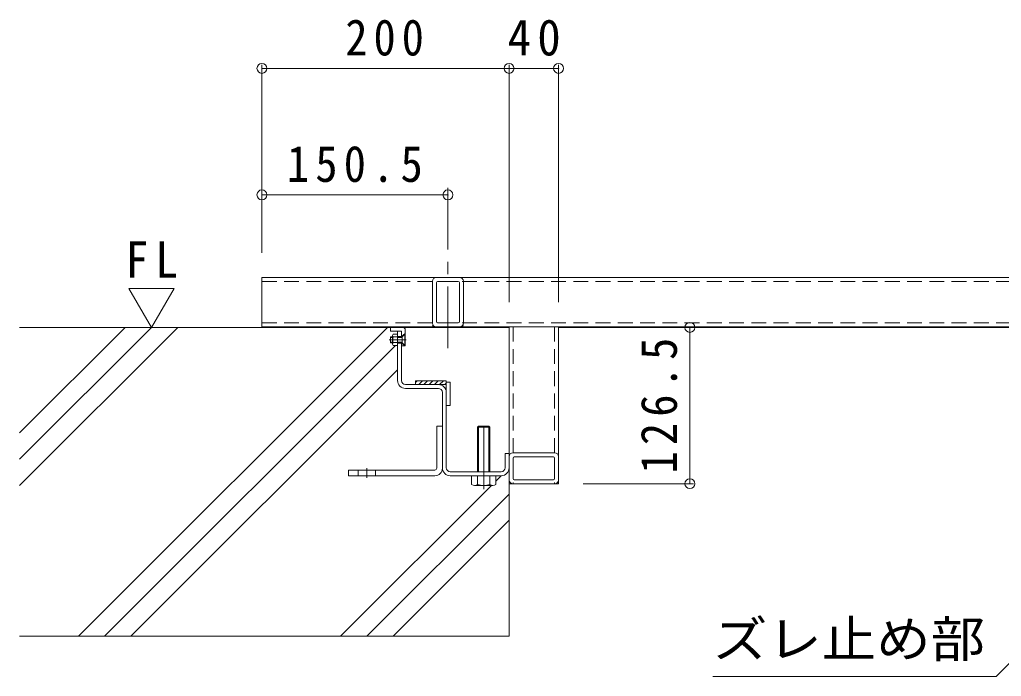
# Model space of a CAD drawing. Units: millimetres at full size, sheet at 1:10. Extents: x -1639 to 1827, y -1370 to 1367.
# Drawn here: x -1592 to -797, y -910 to -378 of the extents above; entities that cross this region are included whole.
import ezdxf
from ezdxf.enums import TextEntityAlignment as Align

# ---------------------------------------------------------------- set-up
doc = ezdxf.new("R2010")
doc.units = ezdxf.units.MM
doc.header["$LTSCALE"] = 10
doc.header["$PDMODE"] = 32
doc.header["$PDSIZE"] = 8
doc.linetypes.add('CHAIN1', pattern=[8, 5, -1, 1, -1])
doc.linetypes.add('DASHED1', pattern=[1.8, 1.2, -0.6])
for name, color, linetype, lineweight in [('B-5', 7, 'Continuous', 9), ('B-9', 134, 'Continuous', 5), ('B-A', 6, 'Continuous', 9), ('B-B', 7, 'Continuous', 9), ('B-C', 2, 'DASHED1', 9), ('B-D', 7, 'Continuous', 9), ('B-F', 7, 'Continuous', 9), ('C-1', 2, 'Continuous', 9), ('C-2', 4, 'Continuous', 9), ('C-5', 7, 'Continuous', 9), ('C-6', 6, 'Continuous', 9), ('C-7', 5, 'Continuous', 5), ('C-E', 3, 'DASHED1', 9)]:
    doc.layers.add(name, color=color, linetype=linetype, lineweight=lineweight)
doc.styles.add('ＭＳ ゴシック', font='')
doc.styles.get('ＭＳ ゴシック').set_extended_font_data('MS Gothic')

msp = doc.modelspace()

# ---------------------------------------------------------------- linework, layer by layer
at = {"layer": 'B-5'}
msp.add_line((-801.61, -909.54), (-1030.69, -909.54), dxfattribs=at)
msp.add_lwpolyline([(-801.61, -909.54), (-645.65, -753.58), (-660.87, -773.41)], dxfattribs=at)
at = {"layer": 'B-9'}
for p, q in [((-1395.65, -586.58), (-1395.65, -626.58)), ((-1395.65, -586.58), (-645.65, -586.58)), ((-1395.65, -626.58), (-1256.45, -626.58)), ((-1254.65, -626.58), (-1235.65, -626.58)), ((-1233.84, -626.58), (-645.65, -626.58))]:
    msp.add_line(p, q, dxfattribs=at)
at = {"layer": 'B-9', "linetype": 'DASHED1'}
for p, q in [((-1395.65, -589.78), (-395.65, -589.78)), ((-1395.65, -623.38), (-395.65, -623.38))]:
    msp.add_line(p, q, dxfattribs=at)
at = {"layer": 'B-A', "linetype": 'CHAIN1'}
msp.add_line((-1245.15, -643.98), (-1245.15, -507.92), dxfattribs=at)
at = {"layer": 'B-A'}
for p, q in [((-1235.65, -586.58), (-1254.65, -586.58)), ((-1257.65, -623.58), (-1257.65, -589.58)), ((-1254.45, -622.38), (-1254.45, -590.78)), ((-1236.85, -589.78), (-1253.45, -589.78)), ((-1235.85, -622.38), (-1235.85, -590.78)), ((-1232.65, -623.58), (-1232.65, -589.58)), ((-1235.65, -626.58), (-1254.65, -626.58)), ((-1253.45, -623.38), (-1236.85, -623.38))]:
    msp.add_line(p, q, dxfattribs=at)
for centre, radius, start, end in [((-1254.65, -589.58), 3, 90, 180), ((-1235.65, -589.58), 3, 0, 90), ((-1253.45, -590.78), 1, 90, 180), ((-1236.85, -590.78), 1, 0, 90), ((-1254.65, -623.58), 3, 180, 270), ((-1253.45, -622.38), 1, 180, 270), ((-1236.85, -622.38), 1, 270, 0), ((-1235.65, -623.58), 3, 270, 0)]:
    msp.add_arc(centre, radius, start, end, dxfattribs=at)
at = {"layer": 'B-B'}
for p, q in [((-1158.65, -728.58), (-1192.65, -728.58)), ((-1195.65, -731.58), (-1195.65, -750.58)), ((-1192.45, -732.78), (-1192.45, -749.38)), ((-1159.85, -731.78), (-1191.45, -731.78)), ((-1158.85, -749.38), (-1158.85, -732.78)), ((-1155.65, -731.58), (-1155.65, -750.58)), ((-1158.65, -753.58), (-1192.65, -753.58)), ((-1159.85, -750.38), (-1191.45, -750.38))]:
    msp.add_line(p, q, dxfattribs=at)
for centre, radius, start, end in [((-1192.65, -731.58), 3, 90, 180), ((-1158.65, -731.58), 3, 0, 90), ((-1191.45, -732.78), 1, 90, 180), ((-1159.85, -732.78), 1, 0, 90), ((-1192.65, -750.58), 3, 180, 270), ((-1191.45, -749.38), 1, 180, 270), ((-1159.85, -749.38), 1, 270, 0), ((-1158.65, -750.58), 3, 270, 0)]:
    msp.add_arc(centre, radius, start, end, dxfattribs=at)
at = {"layer": 'B-C', "linetype": 'Continuous'}
for p, q in [((-1195.65, -626.58), (-1195.65, -753.58)), ((-1195.65, -626.58), (-1155.65, -626.58)), ((-1155.65, -626.58), (-1155.65, -753.58)), ((-1155.65, -753.58), (-1195.65, -753.58))]:
    msp.add_line(p, q, dxfattribs=at)
at = {"layer": 'B-C'}
for p, q in [((-1192.45, -626.58), (-1192.45, -753.58)), ((-1158.85, -626.58), (-1158.85, -753.58))]:
    msp.add_line(p, q, dxfattribs=at)
at = {"layer": 'B-D'}
for p, q in [((-1395.65, -627.08), (-1395.65, -626.58)), ((-1195.65, -627.08), (-1395.65, -627.08)), ((-1257.17, -625.2), (-1257.59, -625.47)), ((-1235.65, -626.58), (-1254.65, -626.58)), ((-1233.12, -625.2), (-1232.7, -625.47)), ((-1195.65, -627.08), (-1195.65, -626.58)), ((-1155.65, -627.08), (-645.65, -627.08))]:
    msp.add_line(p, q, dxfattribs=at)
for centre, radius, start, end in [((-1254.65, -623.58), 3.5, 212.7, 270), ((-1254.65, -623.58), 3, 212.7, 270), ((-1235.65, -623.58), 3, 270, 327.3), ((-1235.65, -623.58), 3.5, 270, 327.3)]:
    msp.add_arc(centre, radius, start, end, dxfattribs=at)
at = {"layer": 'B-F'}
for p, q in [((-1395.65, -414.4), (-1395.65, -566.58)), ((-1395.65, -417.4), (-1195.65, -417.4)), ((-1195.65, -414.4), (-1195.65, -606.58)), ((-1195.65, -417.4), (-1155.65, -417.4)), ((-1155.65, -414.4), (-1155.65, -606.58)), ((-1245.15, -519.75), (-1395.65, -519.75)), ((-1049.41, -627.08), (-1049.41, -753.58)), ((-1046.41, -753.58), (-1135.65, -753.58))]:
    msp.add_line(p, q, dxfattribs=at)
for p in [(-1395.65, -417.4), (-1195.65, -417.4), (-1155.65, -417.4), (-1395.65, -519.75), (-1245.15, -519.75), (-1049.41, -627.08), (-1049.41, -753.58)]:
    msp.add_point(p, dxfattribs=at)
at = {"layer": 'C-1'}
for p, q in [((-1291.65, -639.58), (-1291.65, -634.58)), ((-1289.85, -634.58), (-1291.65, -634.58)), ((-1289.85, -635.28), (-1291.65, -635.28)), ((-1289.85, -640.52), (-1289.85, -633.63)), ((-1289.44, -632.48), (-1285.85, -632.48)), ((-1289.44, -634.79), (-1285.85, -634.79)), ((-1285.85, -630.08), (-1282.65, -630.08)), ((-1285.85, -670.08), (-1285.85, -630.08)), ((-1285.85, -634.33), (-1282.65, -634.33)), ((-1282.1, -634.58), (-1285.85, -634.58)), ((-1282.11, -635.28), (-1285.85, -635.28)), ((-1282.65, -634.33), (-1282.65, -630.08)), ((-1282.11, -634.59), (-1279.95, -632.43)), ((-1282.11, -634.59), (-1282.11, -639.57)), ((-1279.95, -641.73), (-1279.95, -632.43)), ((-1289.85, -638.88), (-1291.65, -638.88)), ((-1289.85, -639.58), (-1291.65, -639.58)), ((-1289.44, -639.37), (-1285.85, -639.37)), ((-1289.44, -641.68), (-1285.85, -641.68)), ((-1282.11, -638.88), (-1285.85, -638.88)), ((-1282.1, -639.58), (-1285.85, -639.58)), ((-1285.85, -639.83), (-1282.65, -639.83)), ((-1282.65, -670.11), (-1282.65, -639.83)), ((-1282.11, -639.57), (-1279.95, -641.73)), ((-1279.65, -641.73), (-1279.95, -641.73)), ((-1252.85, -673.28), (-1279.45, -673.28)), ((-1279.45, -676.48), (-1252.85, -676.48)), ((-1249.65, -721.1), (-1249.65, -679.65)), ((-1246.45, -682.68), (-1246.45, -740.68)), ((-1220.33, -707.08), (-1221.15, -707.89)), ((-1221.15, -707.89), (-1211.15, -707.89)), ((-1221.15, -707.89), (-1221.15, -743.88)), ((-1220.33, -707.08), (-1211.96, -707.08)), ((-1220.33, -743.88), (-1220.33, -707.08)), ((-1211.96, -707.08), (-1211.15, -707.89)), ((-1211.96, -743.88), (-1211.96, -707.08)), ((-1211.15, -707.89), (-1211.15, -743.88)), ((-1198.85, -740.68), (-1198.85, -729.08)), ((-1198.85, -729.08), (-1195.65, -729.08)), ((-1195.65, -740.68), (-1195.65, -729.08)), ((-1202.05, -743.88), (-1243.25, -743.88)), ((-1221.15, -747.08), (-1243.25, -747.08)), ((-1225.95, -754.18), (-1225.95, -747.08)), ((-1225.95, -747.08), (-1206.35, -747.08)), ((-1221.15, -747.08), (-1221.15, -754.18)), ((-1211.15, -747.08), (-1211.15, -754.18)), ((-1201.94, -747.08), (-1211.15, -747.08)), ((-1206.35, -754.18), (-1206.35, -747.08)), ((-1223.55, -755.08), (-1208.75, -755.08))]:
    msp.add_line(p, q, dxfattribs=at)
at = {"layer": 'C-1', "linetype": 'CHAIN1'}
for p, q in [((-1292.55, -637.08), (-1278.89, -637.08)), ((-1216.15, -757.87), (-1216.15, -703.54))]:
    msp.add_line(p, q, dxfattribs=at)
at = {"layer": 'C-1'}
msp.add_lwpolyline([(-1279.65, -641.73), (-1279.65, -632.43), (-1279.95, -632.43)], dxfattribs=at)
for centre, radius, start, end in [((-1288, -633.63), 1.85, 141.42207, 218.57553), ((-1283.15, -637.08), 6.69, 159.99023, 200.00977), ((-1288, -640.52), 1.85, 141.42447, 218.57793), ((-1279.45, -670.08), 6.4, 180, 270), ((-1279.45, -670.08), 3.2, 180, 270), ((-1252.85, -679.68), 6.4, 0, 90), ((-1252.85, -679.68), 3.2, 0, 90), ((-1243.25, -740.68), 6.4, 179.99052, 270), ((-1243.25, -740.68), 3.2, 180, 270), ((-1202.05, -740.68), 3.2, 270, 0), ((-1202.05, -740.68), 6.4, 270.9914, 0), ((-1223.55, -751.41), 3.67, 229.1022, 310.89809), ((-1216.15, -740.66), 14.42, 249.70546, 290.29454), ((-1208.75, -751.41), 3.67, 229.10191, 310.8978)]:
    msp.add_arc(centre, radius, start, end, dxfattribs=at)
at = {"layer": 'C-2'}
for p, q in [((-1281.65, -627.08), (-1291.65, -627.08)), ((-1282.65, -630.08), (-1282.65, -634.58)), ((-1282.65, -634.33), (-1279.65, -632.08)), ((-1279.65, -629.08), (-1279.65, -642.08)), ((-1282.65, -639.58), (-1282.65, -642.08)), ((-1282.65, -639.83), (-1279.65, -642.08)), ((-1282.65, -642.08), (-1279.65, -642.08))]:
    msp.add_line(p, q, dxfattribs=at)
msp.add_lwpolyline([(-1291.65, -627.08), (-1291.65, -630.08), (-1282.65, -630.08)], dxfattribs=at)
msp.add_arc((-1281.65, -629.08), 2, 0, 90, dxfattribs=at)
at = {"layer": 'C-5'}
msp.add_line((-1485, -627.08), (-1466.75, -595.47), dxfattribs=at)
msp.add_lwpolyline([(-1485, -627.08), (-1503.25, -595.47), (-1466.75, -595.47)], dxfattribs=at)
at = {"layer": 'C-6'}
for p, q in [((-1291.65, -627.08), (-1591.65, -627.08)), ((-1591.65, -754.94), (-1463.79, -627.08)), ((-1591.65, -733.73), (-1485, -627.08)), ((-1591.65, -712.51), (-1506.21, -627.08)), ((-1544.08, -877.08), (-1294.08, -627.08)), ((-1522.87, -877.08), (-1287.47, -641.68)), ((-1501.65, -877.08), (-1285.85, -661.27)), ((-1246.45, -670.28), (-1271.45, -670.28)), ((-1271.45, -671.68), (-1270.04, -670.28)), ((-1271.45, -673.28), (-1246.45, -673.28)), ((-1268.8, -673.28), (-1265.8, -670.28)), ((-1264.56, -673.28), (-1261.56, -670.28)), ((-1260.31, -673.28), (-1257.31, -670.28)), ((-1256.07, -673.28), (-1253.07, -670.28)), ((-1251.83, -673.28), (-1248.83, -670.28)), ((-1247.59, -673.28), (-1246.45, -672.14)), ((-1246.45, -673.28), (-1246.45, -670.28)), ((-1195.65, -740.79), (-1195.65, -877.08)), ((-1206.35, -751.48), (-1201.95, -747.08)), ((-1331.95, -877.08), (-1209.95, -755.08)), ((-1310.74, -877.08), (-1195.65, -761.99)), ((-1289.52, -877.08), (-1195.65, -783.2)), ((-1195.65, -877.08), (-1591.65, -877.08))]:
    msp.add_line(p, q, dxfattribs=at)
msp.add_lwpolyline([(-1271.45, -673.28), (-1271.45, -673.04), (-1271.45, -670.28)], dxfattribs=at)
at = {"layer": 'C-7'}
for p, q in [((-1243.45, -690.28), (-1243.45, -671.28)), ((-1246.45, -690.28), (-1243.45, -690.28))]:
    msp.add_line(p, q, dxfattribs=at)
msp.add_lwpolyline([(-1246.45, -690.28), (-1246.45, -671.28), (-1243.45, -671.28)], dxfattribs=at)
at = {"layer": 'C-E', "linetype": 'Continuous'}
for p, q in [((-1254.15, -741.08), (-1254.15, -707.08)), ((-1249.65, -707.08), (-1254.15, -707.08)), ((-1249.65, -707.08), (-1249.65, -740.68)), ((-1325.65, -742.58), (-1325.65, -747.08)), ((-1255.65, -742.58), (-1325.65, -742.58)), ((-1325.65, -747.08), (-1255.65, -747.08))]:
    msp.add_line(p, q, dxfattribs=at)
at = {"layer": 'C-E'}
for p, q in [((-1317.65, -747.08), (-1317.65, -742.58)), ((-1303.65, -747.08), (-1303.65, -742.58))]:
    msp.add_line(p, q, dxfattribs=at)
at = {"layer": 'C-E', "linetype": 'CHAIN1'}
msp.add_line((-1310.65, -748.82), (-1310.65, -740.94), dxfattribs=at)
at = {"layer": 'C-E', "linetype": 'Continuous'}
for radius in [1.5, 6]:
    msp.add_arc((-1255.65, -741.08), radius, 270, 359.99973, dxfattribs=at)

# ---------------------------------------------------------------- texts
at = {"layer": 'B-5', "color": 2, "style": 'ＭＳ ゴシック', "width": 1.1}
msp.add_text('ズレ止め部', height=29.33, dxfattribs=at).set_placement((-1030.69, -902.8), align=Align.BOTTOM_LEFT)
at = {"layer": 'B-F', "color": 2, "char_height": 29.33, "attachment_point": 7, "style": 'ＭＳ ゴシック'}
for s, insert in [('\\T1.27;\\W0.9;200', (-1328.15, -407.4)), ('\\T1.27;\\W0.95;40', (-1196.9, -407.4)), ('\\T1.28;\\W0.9;150.5', (-1375.4, -509.75))]:
    msp.add_mtext(s, dxfattribs=dict(at, insert=insert))
at = {"layer": 'B-F', "color": 2, "insert": (-1059.41, -745.33), "char_height": 29.33, "attachment_point": 7, "rotation": 90, "style": 'ＭＳ ゴシック'}
msp.add_mtext('\\T1.28;\\W0.9;126.5', dxfattribs=at)
at = {"layer": 'C-5', "color": 2, "insert": (-1506.25, -586.7), "char_height": 29.33, "attachment_point": 7, "style": 'ＭＳ ゴシック'}
msp.add_mtext('\\T1.27;\\W0.95;FL', dxfattribs=at)

doc.saveas('drawing.dxf')
